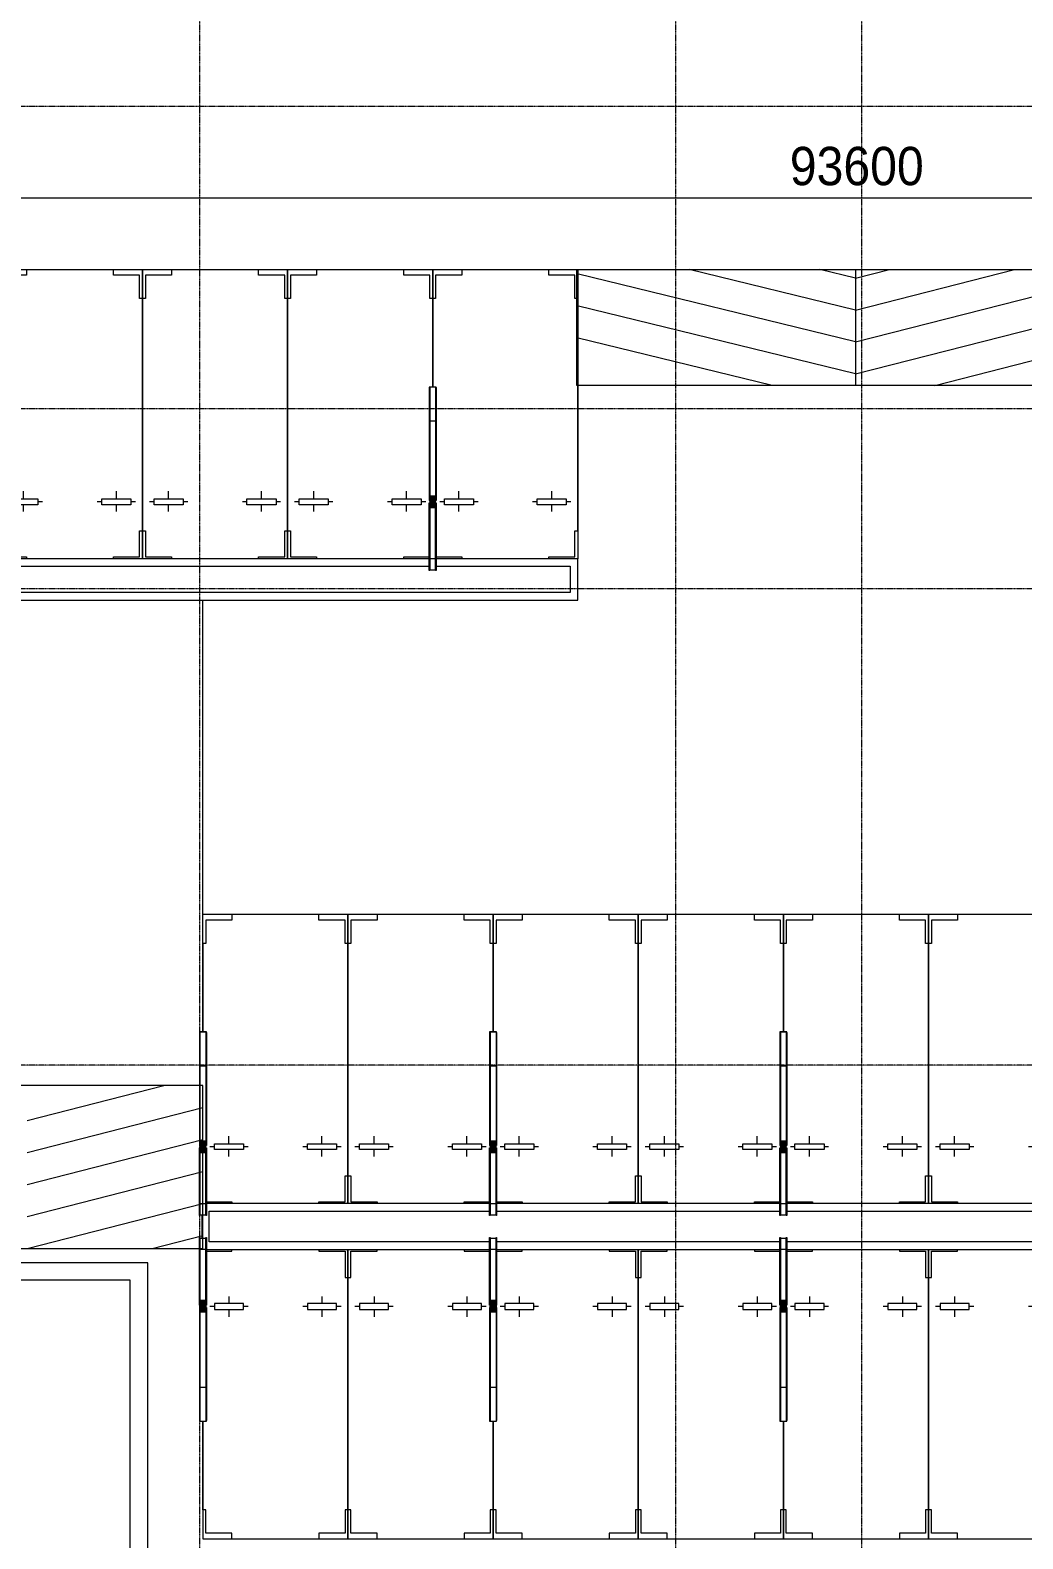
# Model space of a CAD drawing. Header units: millimetres. Extents: x 5356 to 209803, y -16346 to 109894.
# Drawn here: x 66228 to 83328, y 53586 to 79553 of the extents above; entities that cross this region are included whole.
import ezdxf

# ---------------------------------------------------------------- set-up
doc = ezdxf.new("R2010")
doc.units = ezdxf.units.MM
doc.linetypes.add('Grid Line', pattern=[22.225, 12.7, -3.175, 3.175, -3.175])
for name, color, linetype, lineweight in [('A-ANNO-DIMS', 211, 'Continuous', 9), ('A-ANNO-DIMS-220', 211, 'Continuous', 9), ('A-DETL-THIN', 151, 'Continuous', 9), ('A-FLOR', 192, 'Continuous', 9), ('C-PRKG', 70, 'Continuous', 9), ('G-IMPT', 8, 'Continuous', 9), ('M-EQPM', 50, 'Continuous', 9), ('S-COLS', 52, 'Continuous', 9), ('S-COLS-3', 9, 'Continuous', 9), ('S-COLS-4', 52, 'Continuous', 18), ('S-GRID-1', 1, 'Grid Line', 9)]:
    doc.layers.add(name, color=color, linetype=linetype, lineweight=lineweight)
doc.styles.add('Arial_2', font='arial_0.ttf', dxfattribs={"width": 0.9, "height": 660})
doc.dimstyles.new('1_Dim_chi_tiet_khu_đất_2', dxfattribs={"dimscale": 304.8, "dimtxt": 673.371204, "dimasz": 0.866142, "dimexe": 0.721785, "dimexo": 0.0625, "dimgap": 0.072178, "dimtad": 1, "dimdec": 0, "dimrnd": 5, "dimzin": 0, "dimdsep": 46, "dimtxsty": 'Arial_2', "dimblk1": 'OBLIQUE', "dimblk2": 'OBLIQUE', "dimsah": 1, "dimcen": 0.09, "dimdle": 0.721785, "dimazin": 0, "dimtfac": 1, "dimtdec": 4, "dimtix": 1, "dimtmove": 0, "dimatfit": 3, "dimfxl": 2.165354, "dimfxlon": 1, "dimtvp": 1, "dimtolj": 1, "dimtzin": 0, "dimarcsym": 2})

# ---------------------------------------------------------------- blocks, each defined once
blk = doc.blocks.new('xe oto1 - xe oto-612721-TKCS_MB ĐỊNH VỊ MỐC TỌA ĐỘ CÔNG TRÌNH')
at = {"layer": 'C-PRKG'}
for p, q in [((-2440, 4950), (-2000, 4950)), ((-2000, 4950), (-2000, 4980)), ((-500, 4980), (-500, 4950)), ((-500, 4950), (-50, 4950)), ((-50, 4950), (-50, 4500)), ((0, 4500), (0, 4980)), ((0, 0), (0, 4980)), ((-50, 4500), (0, 4500)), ((0, 500), (0, 4500)), ((0, 4500), (0, 500)), ((-2050, 4170), (-2050, 4050)), ((-2050, 4170), (-2050, 4050)), ((-450, 4170), (-450, 4050)), ((-450, 4170), (-450, 4050)), ((-2300, 4000), (-2380, 4000)), ((-2300, 4000), (-2380, 4000)), ((-1800, 4050), (-2300, 4050)), ((-2300, 4050), (-2300, 3950)), ((-2300, 3950), (-1800, 3950)), ((-2050, 3950), (-2050, 3820)), ((-2050, 3950), (-2050, 3820)), ((-1800, 3950), (-1800, 4050)), ((-1720, 4000), (-1800, 4000)), ((-1720, 4000), (-1800, 4000)), ((-700, 4000), (-780, 4000)), ((-700, 4000), (-780, 4000)), ((-200, 4050), (-700, 4050)), ((-700, 4050), (-700, 3950)), ((-700, 3950), (-200, 3950)), ((-450, 3950), (-450, 3820)), ((-450, 3950), (-450, 3820)), ((-200, 3950), (-200, 4050)), ((-120, 4000), (-200, 4000)), ((-120, 4000), (-200, 4000)), ((-2500, 2025), (-2500, 0)), ((-2500, 500), (-2500, 2025)), ((-2500, 2025), (-2500, 500)), ((-2450, 500), (-2500, 500)), ((-2500, 500), (-2500, 0)), ((-2450, 100), (-2450, 500)), ((0, 500), (-50, 500)), ((-50, 500), (-50, 100)), ((0, 0), (0, 500)), ((-2500, 0), (-2000, 0)), ((-2500, 0), (0, 0)), ((-2000, 100), (-2450, 100)), ((-2000, 0), (-2000, 100)), ((-500, 100), (-500, 0)), ((-50, 100), (-500, 100)), ((-500, 0), (0, 0))]:
    blk.add_line(p, q, dxfattribs=at)
blk = doc.blocks.new('xe oto1 - xe oto-V166-TKCS_MB ĐỊNH VỊ MỐC TỌA ĐỘ CÔNG TRÌNH')
at = {"layer": 'C-PRKG'}
for p, q in [((-2500, 4980), (-2500, 4500)), ((-2500, 4980), (-2500, 0)), ((-2450, 4500), (-2450, 4950)), ((-2450, 4950), (-2000, 4950)), ((-2000, 4950), (-2000, 4980)), ((-500, 4980), (-500, 4950)), ((-500, 4950), (-60, 4950)), ((-2500, 4500), (-2450, 4500)), ((-2500, 500), (-2500, 4500)), ((-2500, 4500), (-2500, 500)), ((-2050, 4170), (-2050, 4050)), ((-2050, 4170), (-2050, 4050)), ((-450, 4170), (-450, 4050)), ((-450, 4170), (-450, 4050)), ((-2300, 4000), (-2380, 4000)), ((-2300, 4000), (-2380, 4000)), ((-1800, 4050), (-2300, 4050)), ((-2300, 4050), (-2300, 3950)), ((-2300, 3950), (-1800, 3950)), ((-2050, 3950), (-2050, 3820)), ((-2050, 3950), (-2050, 3820)), ((-1800, 3950), (-1800, 4050)), ((-1720, 4000), (-1800, 4000)), ((-1720, 4000), (-1800, 4000)), ((-700, 4000), (-780, 4000)), ((-700, 4000), (-780, 4000)), ((-200, 4050), (-700, 4050)), ((-700, 4050), (-700, 3950)), ((-700, 3950), (-200, 3950)), ((-450, 3950), (-450, 3820)), ((-450, 3950), (-450, 3820)), ((-200, 3950), (-200, 4050)), ((-120, 4000), (-200, 4000)), ((-120, 4000), (-200, 4000)), ((0, 0), (0, 2025)), ((0, 500), (0, 2025)), ((0, 2025), (0, 500)), ((-2450, 500), (-2500, 500)), ((-2500, 500), (-2500, 0)), ((-2450, 100), (-2450, 500)), ((0, 500), (-50, 500)), ((-50, 500), (-50, 100)), ((0, 0), (0, 500)), ((-2500, 0), (-2000, 0)), ((-2500, 0), (0, 0)), ((-2000, 100), (-2450, 100)), ((-2000, 0), (-2000, 100)), ((-500, 100), (-500, 0)), ((-50, 100), (-500, 100)), ((-500, 0), (0, 0))]:
    blk.add_line(p, q, dxfattribs=at)
blk = doc.blocks.new('xe oto1 - xe oto-615462-TKCS_MB ĐỊNH VỊ MỐC TỌA ĐỘ CÔNG TRÌNH')
at = {"layer": 'C-PRKG'}
for p, q in [((-2500, 0), (0, 0)), ((-2500, -2025), (-2500, 0)), ((-500, 0), (0, 0)), ((-500, -100), (-500, 0)), ((0, 0), (0, -500)), ((0, 0), (0, -4980)), ((-2500, 0), (-2000, 0)), ((-2500, -500), (-2500, 0)), ((-2450, -100), (-2450, -500)), ((-2000, -100), (-2450, -100)), ((-2000, 0), (-2000, -100)), ((-50, -100), (-500, -100)), ((-50, -500), (-50, -100)), ((-2450, -500), (-2500, -500)), ((-2500, -500), (-2500, -2025)), ((-2500, -2025), (-2500, -500)), ((0, -500), (-50, -500)), ((0, -500), (0, -4500)), ((0, -4500), (0, -500)), ((-2050, -3950), (-2050, -3820)), ((-2050, -3950), (-2050, -3820)), ((-450, -3950), (-450, -3820)), ((-450, -3950), (-450, -3820)), ((-2300, -4000), (-2380, -4000)), ((-2300, -4000), (-2380, -4000)), ((-2300, -3950), (-1800, -3950)), ((-2300, -4050), (-2300, -3950)), ((-1800, -4050), (-2300, -4050)), ((-2050, -4170), (-2050, -4050)), ((-2050, -4170), (-2050, -4050)), ((-1800, -3950), (-1800, -4050)), ((-1720, -4000), (-1800, -4000)), ((-1720, -4000), (-1800, -4000)), ((-700, -4000), (-780, -4000)), ((-700, -4000), (-780, -4000)), ((-700, -3950), (-200, -3950)), ((-700, -4050), (-700, -3950)), ((-200, -4050), (-700, -4050)), ((-450, -4170), (-450, -4050)), ((-450, -4170), (-450, -4050)), ((-200, -3950), (-200, -4050)), ((-120, -4000), (-200, -4000)), ((-120, -4000), (-200, -4000)), ((-50, -4500), (0, -4500)), ((-50, -4950), (-50, -4500)), ((0, -4500), (0, -4980)), ((-2440, -4950), (-2000, -4950)), ((-2000, -4950), (-2000, -4980)), ((-500, -4950), (-50, -4950)), ((-500, -4980), (-500, -4950))]:
    blk.add_line(p, q, dxfattribs=at)
blk = doc.blocks.new('xe oto1 - xe oto-V168-TKCS_MB ĐỊNH VỊ MỐC TỌA ĐỘ CÔNG TRÌNH')
at = {"layer": 'C-PRKG'}
for p, q in [((-2500, 0), (0, 0)), ((-2500, -4980), (-2500, 0)), ((-500, 0), (0, 0)), ((-500, -100), (-500, 0)), ((0, 0), (0, -500)), ((0, 0), (0, -2025)), ((-2500, 0), (-2000, 0)), ((-2500, -500), (-2500, 0)), ((-2450, -100), (-2450, -500)), ((-2000, -100), (-2450, -100)), ((-2000, 0), (-2000, -100)), ((-50, -100), (-500, -100)), ((-50, -500), (-50, -100)), ((-2450, -500), (-2500, -500)), ((-2500, -500), (-2500, -4500)), ((-2500, -4500), (-2500, -500)), ((0, -500), (-50, -500)), ((0, -500), (0, -2025)), ((0, -2025), (0, -500)), ((-2050, -3950), (-2050, -3820)), ((-2050, -3950), (-2050, -3820)), ((-450, -3950), (-450, -3820)), ((-450, -3950), (-450, -3820)), ((-2300, -4000), (-2380, -4000)), ((-2300, -4000), (-2380, -4000)), ((-2300, -3950), (-1800, -3950)), ((-2300, -4050), (-2300, -3950)), ((-1800, -4050), (-2300, -4050)), ((-2050, -4170), (-2050, -4050)), ((-2050, -4170), (-2050, -4050)), ((-1800, -3950), (-1800, -4050)), ((-1720, -4000), (-1800, -4000)), ((-1720, -4000), (-1800, -4000)), ((-700, -4000), (-780, -4000)), ((-700, -4000), (-780, -4000)), ((-700, -3950), (-200, -3950)), ((-700, -4050), (-700, -3950)), ((-200, -4050), (-700, -4050)), ((-450, -4170), (-450, -4050)), ((-450, -4170), (-450, -4050)), ((-200, -3950), (-200, -4050)), ((-120, -4000), (-200, -4000)), ((-120, -4000), (-200, -4000)), ((-2500, -4500), (-2450, -4500)), ((-2500, -4980), (-2500, -4500)), ((-2450, -4500), (-2450, -4950)), ((-2450, -4950), (-2000, -4950)), ((-2000, -4950), (-2000, -4980)), ((-500, -4950), (-60, -4950)), ((-500, -4980), (-500, -4950))]:
    blk.add_line(p, q, dxfattribs=at)
blk = doc.blocks.new('xe oto1 - xe oto-V170-TKCS_MB ĐỊNH VỊ MỐC TỌA ĐỘ CÔNG TRÌNH')
at = {"layer": 'C-PRKG'}
for p, q in [((-2500, 0), (0, 0)), ((-2500, -4980), (-2500, 0)), ((-500, 0), (0, 0)), ((-500, -100), (-500, 0)), ((0, 0), (0, -500)), ((0, 0), (0, -4980)), ((-2500, 0), (-2000, 0)), ((-2500, -500), (-2500, 0)), ((-2450, -100), (-2450, -500)), ((-2000, -100), (-2450, -100)), ((-2000, 0), (-2000, -100)), ((-50, -100), (-500, -100)), ((-50, -500), (-50, -100)), ((-2450, -500), (-2500, -500)), ((-2500, -500), (-2500, -4500)), ((-2500, -4500), (-2500, -500)), ((0, -500), (-50, -500)), ((0, -500), (0, -4500)), ((0, -4500), (0, -500)), ((-2050, -3950), (-2050, -3820)), ((-2050, -3950), (-2050, -3820)), ((-450, -3950), (-450, -3820)), ((-450, -3950), (-450, -3820)), ((-2300, -4000), (-2380, -4000)), ((-2300, -4000), (-2380, -4000)), ((-2300, -3950), (-1800, -3950)), ((-2300, -4050), (-2300, -3950)), ((-1800, -4050), (-2300, -4050)), ((-2050, -4170), (-2050, -4050)), ((-2050, -4170), (-2050, -4050)), ((-1800, -3950), (-1800, -4050)), ((-1720, -4000), (-1800, -4000)), ((-1720, -4000), (-1800, -4000)), ((-700, -4000), (-780, -4000)), ((-700, -4000), (-780, -4000)), ((-700, -3950), (-200, -3950)), ((-700, -4050), (-700, -3950)), ((-200, -4050), (-700, -4050)), ((-450, -4170), (-450, -4050)), ((-450, -4170), (-450, -4050)), ((-200, -3950), (-200, -4050)), ((-120, -4000), (-200, -4000)), ((-120, -4000), (-200, -4000)), ((-2500, -4500), (-2450, -4500)), ((-2500, -4980), (-2500, -4500)), ((-2450, -4500), (-2450, -4950)), ((-50, -4500), (0, -4500)), ((-50, -4950), (-50, -4500)), ((0, -4500), (0, -4980)), ((-2450, -4950), (-2000, -4950)), ((-2000, -4950), (-2000, -4980)), ((-500, -4950), (-50, -4950)), ((-500, -4980), (-500, -4950))]:
    blk.add_line(p, q, dxfattribs=at)
blk = doc.blocks.new('TKTC_NAP THAM BE NUOC NGAM_260130 - TKTC_XREF_260130_NAP THAM BE NUOC NGAM_dwg-4013458-TKCS_MB ĐỊNH VỊ MỐC TỌA ĐỘ CÔNG TRÌNH')
at = {"layer": 'G-IMPT'}
for p, q in [((-134909, 153915), (-149699, 153915)), ((-134909, 141325), (-134909, 153915)), ((-149699, 153255), (-148865, 152421)), ((-148817, 153256), (-149653, 152421)), ((-150009, 152215), (-150009, 149350)), ((-149709, 149578), (-149709, 150738)), ((-149709, 149578), (-149709, 150738)), ((-148719, 149190), (-149699, 149190)), ((-148719, 149190), (-149699, 149190)), ((-142334, 149190), (-148499, 149190)), ((-150009, 148880), (-150009, 140125)), ((-149709, 148880), (-149709, 140125)), ((-149101, 141006), (-148219, 140125)), ((-148217, 141006), (-149099, 140125)), ((-138191, 141006), (-137319, 140135)), ((-134909, 140075), (-134909, 141105)), ((-137319, 140995), (-138189, 140125)), ((-143834, 140115), (-142674, 140115)), ((-148409, 139815), (-145409, 139815)), ((-145299, 139815), (-142469, 139815)), ((-141949, 139815), (-140919, 139815)), ((-140209, 139815), (-137219, 139815))]:
    blk.add_line(p, q, dxfattribs=at)
at = {"layer": 'G-IMPT', "flags": 128}
for points in [[(-149919, 153915), (-150009, 153915), (-150009, 152325)], [(-149699, 153615), (-142334, 153615), (-142334, 149190), (-148499, 149190)], [(-149699, 153615), (-142334, 153615), (-142334, 149190)], [(-135209, 141325), (-135209, 153615), (-142034, 153615), (-142034, 148890), (-148499, 148890)], [(-148809, 152421), (-148809, 153265), (-149699, 153265)], [(-148859, 152421), (-148859, 153215), (-149659, 153215), (-149659, 152421)], [(-148209, 140125), (-148209, 141015), (-149109, 141015), (-149109, 140125)], [(-137319, 141015), (-138199, 141015), (-138199, 140125)], [(-135634, 140115), (-135209, 140115), (-135209, 141105)], [(-137099, 139815), (-134909, 139815), (-134909, 140035)], [(-150009, 139905), (-150009, 139815), (-149109, 139815)]]:
    blk.add_lwpolyline(points, dxfattribs=at)
for points in [[(-149059, 140165), (-148259, 140165), (-148259, 140965), (-149059, 140965)], [(-138149, 140165), (-137349, 140165), (-137349, 140965), (-138149, 140965)]]:
    blk.add_lwpolyline(points, close=True, dxfattribs=at)
blk = doc.blocks.new('TKTC_NAP THAM BE NUOC NGAM_260130 - NẮP THĂM BỂ NƯỚC NGẦM-2336355-TKCS_MB ĐỊNH VỊ MỐC TỌA ĐỘ CÔNG TRÌNH')
blk.add_blockref('TKTC_NAP THAM BE NUOC NGAM_260130 - TKTC_XREF_260130_NAP THAM BE NUOC NGAM_dwg-4013458-TKCS_MB ĐỊNH VỊ MỐC TỌA ĐỘ CÔNG TRÌNH', (150009, -139815))
blk = doc.blocks.new('TRỤ ĐỂ XE - TRỤ ĐỂ XE-2599185-TKCS_MB ĐỊNH VỊ MỐC TỌA ĐỘ CÔNG TRÌNH')
at = {"layer": 'S-COLS-3'}
blk.add_hatch(color=256, dxfattribs=at).paths.add_polyline_path([(50, 100), (-50, 100), (-50, -100), (50, -100), (50, 20)])
at = {"layer": 'S-COLS'}
for p, q in [((-60, 961), (-60, 1185)), ((-60, 1185), (-50, 1185)), ((-50, 1185), (-50, 961)), ((-50, 1177), (50, 1177)), ((50, 961), (50, 1185)), ((50, 1185), (60, 1185)), ((60, 1185), (60, 961)), ((-60, 20), (-60, 961)), ((-50, 961), (-60, 961)), ((50, 978), (-50, 978)), ((-50, 961), (-50, 20)), ((50, 20), (50, 961)), ((60, 961), (50, 961)), ((60, 961), (60, 20)), ((-50, 20), (-60, 20)), ((50, 100), (-50, 100)), ((60, 20), (50, 20)), ((-60, -1363), (-60, -20)), ((-50, -20), (-60, -20)), ((-50, -1363), (-50, -20)), ((50, -100), (-50, -100)), ((50, -1363), (50, -20)), ((60, -20), (50, -20)), ((60, -1363), (60, -20)), ((-60, -1966), (-60, -1363)), ((-50, -1363), (-60, -1363)), ((-50, -1966), (-50, -1363)), ((-50, -1388), (50, -1388)), ((50, -1966), (50, -1363)), ((60, -1363), (50, -1363)), ((60, -1966), (60, -1363)), ((-50, -1966), (-60, -1966)), ((-60, -1966), (-60, -1975)), ((-60, -1975), (60, -1975)), ((-50, -1974), (-50, -1966)), ((-50, -1974), (50, -1974)), ((60, -1966), (50, -1966)), ((50, -1974), (50, -1966)), ((60, -1975), (60, -1966))]:
    blk.add_line(p, q, dxfattribs=at)
at = {"layer": 'S-COLS-4'}
for p, q in [((-50, 20), (-50, -20)), ((50, -20), (50, 20))]:
    blk.add_line(p, q, dxfattribs=at)
blk = doc.blocks.new('TRỤ ĐỂ XE - TRỤ ĐỂ XE-2599187-TKCS_MB ĐỊNH VỊ MỐC TỌA ĐỘ CÔNG TRÌNH')
at = {"layer": 'S-COLS-3'}
blk.add_hatch(color=256, dxfattribs=at).paths.add_polyline_path([(-50, 100), (-50, -100), (50, -100), (50, 100)])
at = {"layer": 'S-COLS'}
for p, q in [((60, 1975), (-60, 1975)), ((-60, 1975), (-60, 1966)), ((-60, 1966), (-50, 1966)), ((-60, 1363), (-60, 1966)), ((50, 1974), (-50, 1974)), ((-50, 1966), (-50, 1974)), ((-50, 1363), (-50, 1966)), ((50, 1966), (50, 1974)), ((50, 1966), (60, 1966)), ((50, 1363), (50, 1966)), ((60, 1966), (60, 1975)), ((60, 1363), (60, 1966)), ((-60, 1363), (-50, 1363)), ((-60, 20), (-60, 1363)), ((50, 1388), (-50, 1388)), ((-50, 20), (-50, 1363)), ((50, 1363), (60, 1363)), ((50, 20), (50, 1363)), ((60, 20), (60, 1363)), ((-60, 20), (-50, 20)), ((-50, 100), (50, 100)), ((50, 20), (60, 20)), ((-60, -961), (-60, -20)), ((-60, -20), (-50, -20)), ((-50, -20), (-50, -961)), ((-50, -100), (50, -100)), ((50, -961), (50, -20)), ((50, -20), (60, -20)), ((60, -20), (60, -961)), ((-60, -1185), (-60, -961)), ((-60, -961), (-50, -961)), ((-50, -961), (-50, -1185)), ((-50, -978), (50, -978)), ((50, -1185), (50, -961)), ((50, -961), (60, -961)), ((60, -961), (60, -1185)), ((-50, -1185), (-60, -1185)), ((50, -1177), (-50, -1177)), ((60, -1185), (50, -1185))]:
    blk.add_line(p, q, dxfattribs=at)
at = {"layer": 'S-COLS-4'}
for p, q in [((-50, -20), (-50, 20)), ((50, 20), (50, -20))]:
    blk.add_line(p, q, dxfattribs=at)
blk = doc.blocks.new('DIMBLOCK9-TKCS_MB ĐỊNH VỊ MỐC TỌA ĐỘ CÔNG TRÌNH')
at = {"layer": 'A-ANNO-DIMS-220'}
for p, q in [((33653, 77326), (33653, 76446)), ((33653, 76666), (33653, 77326)), ((127253, 77326), (127253, 76446)), ((127253, 76666), (127253, 77326)), ((33433, 76666), (127473, 76666))]:
    blk.add_line(p, q, dxfattribs=at)
at = {"layer": 'A-ANNO-DIMS-220', "lineweight": 25}
for p, q in [((33653, 76666), (33521, 76534)), ((33653, 76666), (33785, 76798)), ((127253, 76666), (127121, 76534)), ((127253, 76666), (127385, 76798))]:
    blk.add_line(p, q, dxfattribs=at)
at = {"layer": 'A-ANNO-DIMS-220', "color": 0, "insert": (79313, 77545), "char_height": 660, "width": 2734.92, "attachment_point": 1, "line_spacing_factor": 0.941778, "style": 'Arial_2'}
blk.add_mtext('93600', dxfattribs=at)
blk = doc.blocks.new('_Oblique')
at = {"color": 0, "linetype": 'ByBlock', "lineweight": -2}
blk.add_line((-0.5, -0.5), (0.5, 0.5), dxfattribs=at)

msp = doc.modelspace()

# ---------------------------------------------------------------- linework, layer by layer
at = {"layer": 'A-DETL-THIN'}
for p, q in [((75642.6, 75436.3), (85242.6, 75436.3)), ((75642.6, 73436.3), (75642.6, 75436.3)), ((80442.6, 74186.3), (75652.6, 75357)), ((80442.6, 74736.3), (77578.3, 75436.3)), ((80442.6, 75286.3), (79828.8, 75436.3)), ((80442.6, 75436.3), (80442.6, 73436.3)), ((80442.6, 74736.3), (83181.1, 75436.3)), ((80442.6, 75286.3), (81029.4, 75436.3)), ((80442.6, 74186.3), (85232.6, 75410.7)), ((80442.6, 73636.3), (75652.6, 74807)), ((80442.6, 73636.3), (85232.6, 74860.7)), ((81811.8, 73436.3), (85242.6, 74313.3)), ((79010.4, 73436.3), (75642.6, 74259.4)), ((85242.6, 73436.3), (75642.6, 73436.3)), ((69202.6, 61387.5), (63152.6, 61387.5)), ((66177.6, 60786.3), (68529.6, 61387.5)), ((69202.6, 58586.3), (69202.6, 61387.5)), ((66177.6, 60236.3), (69202.6, 61009.6)), ((66177.6, 59686.3), (69202.6, 60459.6)), ((66177.6, 59136.3), (69202.6, 59909.6)), ((66177.6, 58586.3), (69202.6, 59359.6)), ((68329.3, 58586.3), (69202.6, 58809.6)), ((63152.6, 58586.3), (69202.6, 58586.3))]:
    msp.add_line(p, q, dxfattribs=at)
at = {"layer": 'A-FLOR'}
for p, q in [((66162.6, 75436.3), (67662.6, 75436.3)), ((68662.6, 75436.3), (70162.6, 75436.3)), ((71162.6, 75436.3), (72662.6, 75436.3)), ((73662.6, 75436.3), (75162.6, 75436.3)), ((75662.6, 75436.3), (85242.6, 75436.3)), ((75662.6, 74936.3), (75662.6, 70936.3)), ((85242.6, 73436.3), (75662.6, 73436.3)), ((73102.6, 70456.3), (65722.6, 70456.3)), ((75662.6, 70456.3), (73222.6, 70456.3)), ((75662.6, 69741.9), (75662.6, 70456.3)), ((65722.6, 70326.3), (73102.6, 70326.3)), ((73222.6, 70326.3), (75532.6, 70326.3)), ((75532.6, 70326.3), (75532.6, 69871.9)), ((75532.6, 69871.9), (63162.6, 69871.9)), ((63032.6, 69741.9), (75662.6, 69741.9)), ((69202.6, 64335.3), (69202.6, 69741.9)), ((69202.6, 62310.2), (69202.6, 63835.3)), ((69142.6, 61387.5), (63158.5, 61387.5)), ((74142.6, 59355.3), (69262.6, 59355.3)), ((69312.6, 58696.3), (69312.6, 59225.3)), ((69312.6, 59225.3), (74142.6, 59225.3)), ((79142.6, 59355.3), (74262.6, 59355.3)), ((74262.6, 59225.3), (79142.6, 59225.3)), ((84142.6, 59355.3), (79262.6, 59355.3)), ((79262.6, 59225.3), (84142.6, 59225.3)), ((69182.6, 59157.9), (69182.6, 58763.8)), ((74142.6, 58696.3), (69312.6, 58696.3)), ((79142.6, 58696.3), (74262.6, 58696.3)), ((84142.6, 58696.3), (79262.6, 58696.3)), ((63162.6, 58586.3), (69142.6, 58586.3)), ((69262.6, 58566.3), (74142.6, 58566.3)), ((74262.6, 58566.3), (79142.6, 58566.3)), ((79262.6, 58566.3), (84142.6, 58566.3))]:
    msp.add_line(p, q, dxfattribs=at)
at = {"layer": 'S-GRID-1'}
for p, q in [((69152.6, 20960.6), (69152.6, 80482.7)), ((77352.6, 20960.6), (77352.6, 80482.7)), ((80552.6, 20960.6), (80552.6, 80482.7)), ((131551.8, 78236.9), (29351.8, 78236.9)), ((131551.8, 73036.9), (29351.8, 73036.9)), ((131551.8, 69936.9), (29351.8, 69936.9)), ((131551.8, 61736.9), (29351.8, 61736.9))]:
    msp.add_line(p, q, dxfattribs=at)

# ---------------------------------------------------------------- block references
at = {"layer": 'C-PRKG'}
for name, p in [('xe oto1 - xe oto-615462-TKCS_MB ĐỊNH VỊ MỐC TỌA ĐỘ CÔNG TRÌNH', (68162.6, 75436.3)), ('xe oto1 - xe oto-V170-TKCS_MB ĐỊNH VỊ MỐC TỌA ĐỘ CÔNG TRÌNH', (70662.6, 75436.3)), ('xe oto1 - xe oto-V168-TKCS_MB ĐỊNH VỊ MỐC TỌA ĐỘ CÔNG TRÌNH', (73162.6, 75436.3)), ('xe oto1 - xe oto-615462-TKCS_MB ĐỊNH VỊ MỐC TỌA ĐỘ CÔNG TRÌNH', (75662.6, 75436.3)), ('xe oto1 - xe oto-615462-TKCS_MB ĐỊNH VỊ MỐC TỌA ĐỘ CÔNG TRÌNH', (71702.6, 64335.3)), ('xe oto1 - xe oto-V168-TKCS_MB ĐỊNH VỊ MỐC TỌA ĐỘ CÔNG TRÌNH', (74202.6, 64335.3)), ('xe oto1 - xe oto-615462-TKCS_MB ĐỊNH VỊ MỐC TỌA ĐỘ CÔNG TRÌNH', (76702.6, 64335.3)), ('xe oto1 - xe oto-V168-TKCS_MB ĐỊNH VỊ MỐC TỌA ĐỘ CÔNG TRÌNH', (79202.6, 64335.3)), ('xe oto1 - xe oto-615462-TKCS_MB ĐỊNH VỊ MỐC TỌA ĐỘ CÔNG TRÌNH', (81702.6, 64335.3)), ('xe oto1 - xe oto-V168-TKCS_MB ĐỊNH VỊ MỐC TỌA ĐỘ CÔNG TRÌNH', (84202.6, 64335.3)), ('xe oto1 - xe oto-612721-TKCS_MB ĐỊNH VỊ MỐC TỌA ĐỘ CÔNG TRÌNH', (71702.6, 53586.3)), ('xe oto1 - xe oto-V166-TKCS_MB ĐỊNH VỊ MỐC TỌA ĐỘ CÔNG TRÌNH', (74202.6, 53586.3)), ('xe oto1 - xe oto-612721-TKCS_MB ĐỊNH VỊ MỐC TỌA ĐỘ CÔNG TRÌNH', (76702.6, 53586.3)), ('xe oto1 - xe oto-V166-TKCS_MB ĐỊNH VỊ MỐC TỌA ĐỘ CÔNG TRÌNH', (79202.6, 53586.3)), ('xe oto1 - xe oto-612721-TKCS_MB ĐỊNH VỊ MỐC TỌA ĐỘ CÔNG TRÌNH', (81702.6, 53586.3)), ('xe oto1 - xe oto-V166-TKCS_MB ĐỊNH VỊ MỐC TỌA ĐỘ CÔNG TRÌNH', (84202.6, 53586.3))]:
    msp.add_blockref(name, p, dxfattribs=at)
at = {"layer": 'M-EQPM'}
msp.add_blockref('TKTC_NAP THAM BE NUOC NGAM_260130 - NẮP THĂM BỂ NƯỚC NGẦM-2336355-TKCS_MB ĐỊNH VỊ MỐC TỌA ĐỘ CÔNG TRÌNH', (53152.6, 44236.9), dxfattribs=at)
at = {"layer": 'S-COLS', "rotation": 180}
for name, p in [('TRỤ ĐỂ XE - TRỤ ĐỂ XE-2599185-TKCS_MB ĐỊNH VỊ MỐC TỌA ĐỘ CÔNG TRÌNH', (73162.6, 71436.3)), ('TRỤ ĐỂ XE - TRỤ ĐỂ XE-2599185-TKCS_MB ĐỊNH VỊ MỐC TỌA ĐỘ CÔNG TRÌNH', (69202.6, 60335.3)), ('TRỤ ĐỂ XE - TRỤ ĐỂ XE-2599185-TKCS_MB ĐỊNH VỊ MỐC TỌA ĐỘ CÔNG TRÌNH', (74202.6, 60335.3)), ('TRỤ ĐỂ XE - TRỤ ĐỂ XE-2599185-TKCS_MB ĐỊNH VỊ MỐC TỌA ĐỘ CÔNG TRÌNH', (79202.6, 60335.3)), ('TRỤ ĐỂ XE - TRỤ ĐỂ XE-2599187-TKCS_MB ĐỊNH VỊ MỐC TỌA ĐỘ CÔNG TRÌNH', (69202.6, 57586.3)), ('TRỤ ĐỂ XE - TRỤ ĐỂ XE-2599187-TKCS_MB ĐỊNH VỊ MỐC TỌA ĐỘ CÔNG TRÌNH', (74202.6, 57586.3)), ('TRỤ ĐỂ XE - TRỤ ĐỂ XE-2599187-TKCS_MB ĐỊNH VỊ MỐC TỌA ĐỘ CÔNG TRÌNH', (79202.6, 57586.3))]:
    msp.add_blockref(name, p, dxfattribs=at)

# ---------------------------------------------------------------- dimensions: what is measured, and where the dimension line sits
at = {"layer": 'A-ANNO-DIMS'}
dim = msp.add_linear_dim(base=(127252.6, 76666.3), p1=(33652.6, 77326.3), p2=(127252.6, 77326.3), dimstyle='1_Dim_chi_tiet_khu_đất_2', override={"dimpost": '<>', "dimfxl": 93600}, dxfattribs=at)
dim.commit()
dim.dimension.update_dxf_attribs({"geometry": 'DIMBLOCK9-TKCS_MB ĐỊNH VỊ MỐC TỌA ĐỘ CÔNG TRÌNH', "text_midpoint": (80452.6, 77025.5)})

doc.saveas('drawing.dxf')
